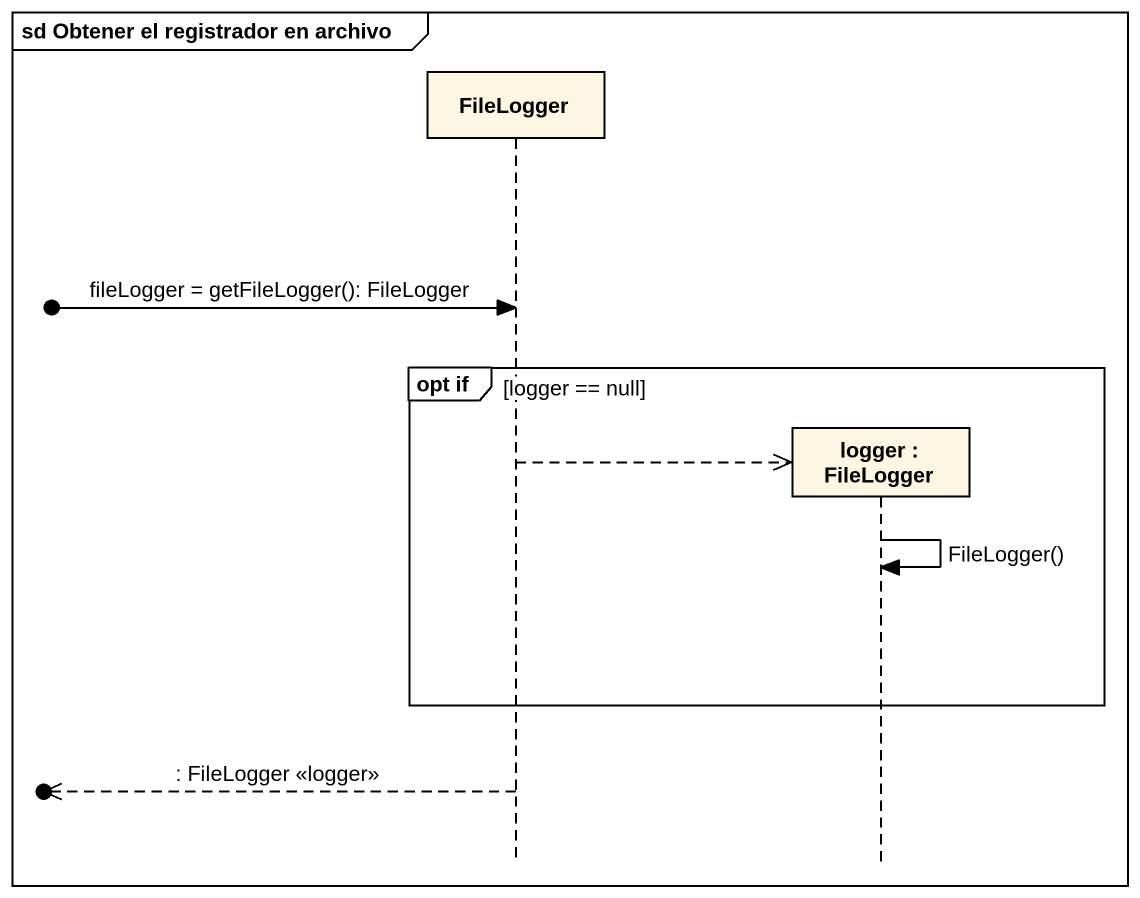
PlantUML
@startuml
mainframe sd Obtener el registrador en archivo
hide footbox
participant FileLogger
participant "logger : FileLogger" as logger

[o-> FileLogger : fileLogger = getFileLogger(): FileLogger
group opt if [logger == null]
  FileLogger -->> logger **
  logger -> logger : FileLogger()
end
[o<<-- FileLogger : : FileLogger <<logger>>
@enduml
